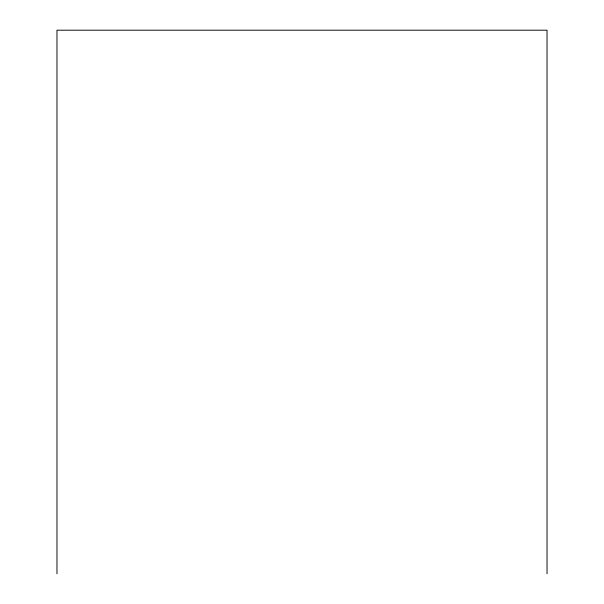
<?xml version="1.0" encoding="UTF-8"?>
<svg xmlns="http://www.w3.org/2000/svg" width="604" height="604" viewBox="0 0 604 604"><rect width="100%" height="100%" fill="white"/><g stroke="black" fill="none" stroke-linecap="round" stroke-linejoin="round"><path stroke-width="0.91" d="M547.035 573.8L547.035 30.2L56.965 30.2L56.965 573.8"/></g></svg>
